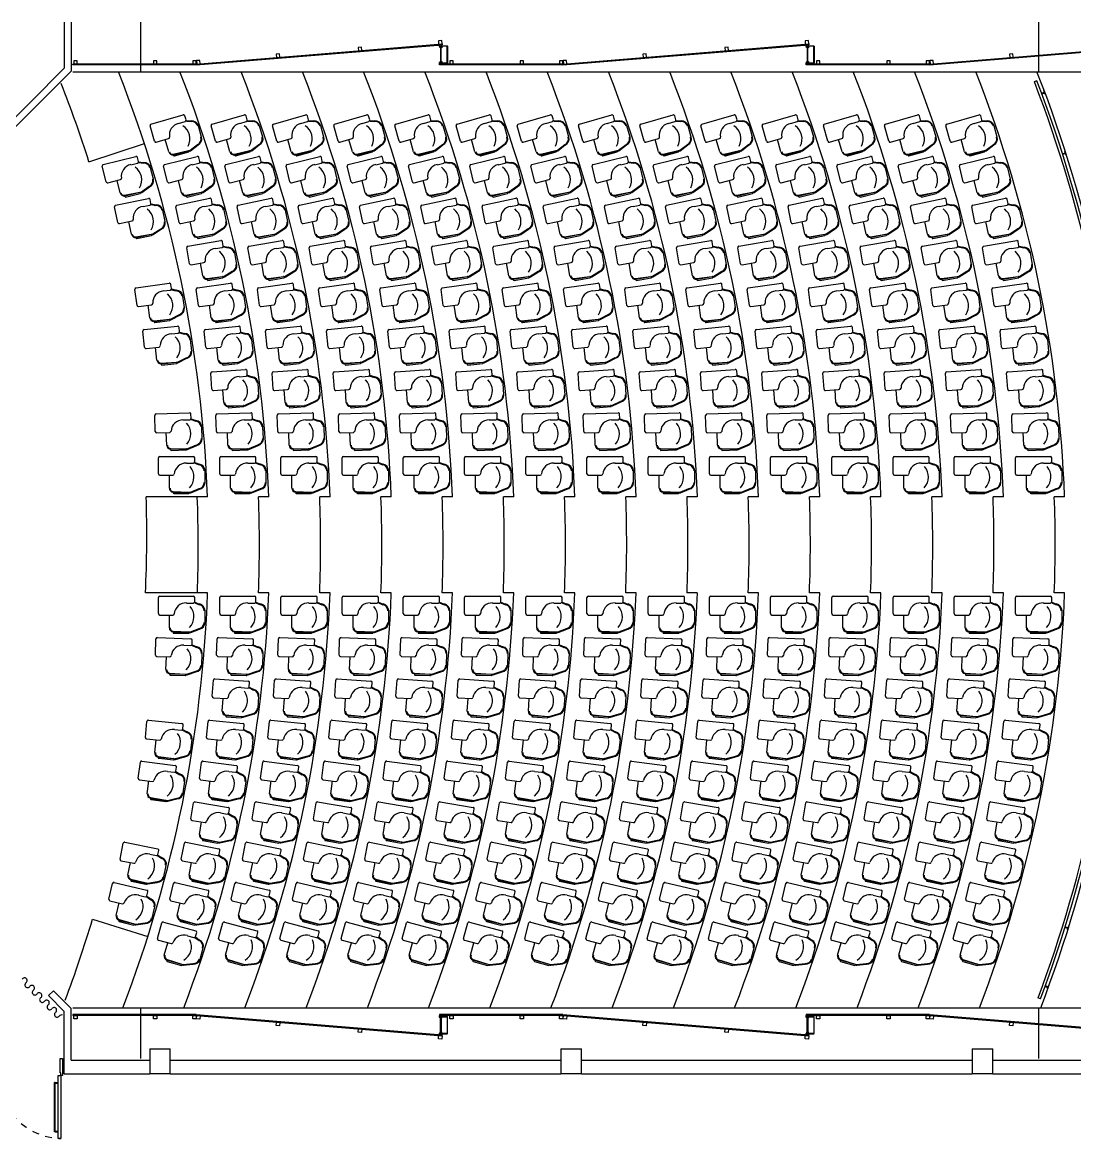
# Model space of a CAD drawing. Extents: x 34 to 586, y 527 to 658.
# Drawn here: x 47.06 to 62.42, y 596.12 to 612.42 of the extents above; entities that cross this region are included whole.
import ezdxf

# ---------------------------------------------------------------- set-up
doc = ezdxf.new("R2010")
doc.units = 0
doc.header["$LTSCALE"] = 0.02
doc.header["$MEASUREMENT"] = 0
doc.linetypes.add('HIDDEN', pattern=[0.375, 0.25, -0.125])
doc.layers.get('0').update_dxf_attribs({"linetype": 'CONTINUOUS'})
for name, color, linetype in [('AR-ALV', 2, 'CONTINUOUS'), ('AR-ALV-BXA', 1, 'CONTINUOUS'), ('AR-ALV-VT1', 1, 'CONTINUOUS'), ('AR-COR', 2, 'CONTINUOUS'), ('AR-COR-VT1', 2, 'CONTINUOUS'), ('AR-EST-CNC', 3, 'CONTINUOUS'), ('AR-EST-MET', 2, 'CONTINUOUS'), ('AR-FOR', 1, 'CONTINUOUS'), ('AR-FOR-EST-VT1', 61, 'CONTINUOUS'), ('AR-MOB', 7, 'CONTINUOUS'), ('AR-PIS-DSN', 1, 'CONTINUOUS'), ('AR-POR', 2, 'CONTINUOUS'), ('BL-POR-01', 2, 'CONTINUOUS'), ('BL-POR-02', 1, 'CONTINUOUS'), ('BL-POR-PRJ', 1, 'HIDDEN'), ('LAYOUT-ANF', 1, 'CONTINUOUS')]:
    doc.layers.add(name, color=color, linetype=linetype)

# ---------------------------------------------------------------- blocks, each defined once
blk = doc.blocks.new('cad-est-02p')
at = {"layer": 'LAYOUT-ANF'}
for p, q in [((0.022, 0.66), (0.022, 0.469)), ((0.042, 0.68), (0.277, 0.68)), ((0.297, 0.66), (0.297, 0.17)), ((-0.165, 0.52), (0.022, 0.52)), ((-0.243, 0.456), (-0.243, 0.238)), ((-0.225, 0.456), (-0.225, 0.238)), ((-0.215, 0.465), (-0.224, 0.237)), ((-0.233, 0.209), (-0.183, 0.081)), ((-0.223, 0.213), (-0.173, 0.084)), ((0.197, 0.27), (0.197, 0.17)), ((-0.085, 0), (0.085, 0)), ((0.199, 0.15), (0.173, 0.084)), ((0.21, 0.15), (0.183, 0.081)), ((0.217, 0.15), (0.277, 0.15))]:
    blk.add_line(p, q, dxfattribs=at)
for centre, radius, start, end in [((0.042, 0.66), 0.02, 90, 180), ((0.277, 0.66), 0.02, 0, 90), ((-0.165, 0.46), 0.06, 90, 174.8585), ((-0.165, 0.46), 0.05, 90, 174.8585), ((-0.234, 0.456), 0.009, 0, 180), ((0.042, 0.469), 0.02, 180, 265.0758), ((0.026, 0.278), 0.172, 357.2015, 85.0758), ((-0.234, 0.238), 0.009, 180, 0), ((-0.135, 0.229), 0.1, 180.0047, 191.1899), ((-0.135, 0.229), 0.09, 174.8585, 191.1899), ((-0.002, 0.389), 0.227, 226.0399, 311.1671), ((0.217, 0.17), 0.02, 180, 270), ((0.277, 0.17), 0.02, 270, 0), ((-0.085, 0.1), 0.1, 191.1899, 270), ((-0.085, 0.1), 0.09, 191.1899, 270), ((0.085, 0.1), 0.09, 270, 348.8101), ((0.085, 0.1), 0.1, 270, 348.8101)]:
    blk.add_arc(centre, radius, start, end, dxfattribs=at)
blk = doc.blocks.new('A$C45BF28B4')
at = {"layer": 'AR-ALV-VT1'}
for p, q in [((2.67, -3.33), (0.87, -3.33)), ((2.67, -3.33), (0.87, -3.33)), ((0.87, -3.33), (0.87, -3.343)), ((2.669, -3.343), (0.87, -3.343)), ((2.669, -3.343), (0.882, -3.343)), ((2.07, -3.343), (2.07, -3.33)), ((2.669, -3.343), (6.257, -3.638)), ((2.67, -3.33), (2.67, -3.343)), ((2.67, -3.33), (6.258, -3.626)), ((8.02, -3.33), (6.22, -3.33)), ((6.22, -3.33), (6.22, -3.343)), ((8.019, -3.343), (6.22, -3.343)), ((7.42, -3.343), (7.42, -3.33)), ((8.019, -3.343), (11.607, -3.638)), ((8.02, -3.33), (11.608, -3.626)), ((8.02, -3.33), (8.02, -3.343)), ((13.37, -3.33), (11.57, -3.33)), ((11.57, -3.33), (11.57, -3.343)), ((13.369, -3.343), (11.57, -3.343)), ((12.77, -3.343), (12.77, -3.33)), ((13.369, -3.343), (16.693, -3.617)), ((13.37, -3.33), (13.37, -3.343)), ((13.37, -3.33), (16.696, -3.604)), ((3.865, -3.441), (3.866, -3.429)), ((3.865, -3.441), (3.866, -3.429)), ((5.061, -3.54), (5.062, -3.527)), ((9.215, -3.441), (9.216, -3.429)), ((9.215, -3.441), (9.216, -3.429)), ((10.411, -3.54), (10.412, -3.527)), ((14.565, -3.441), (14.566, -3.429)), ((14.565, -3.441), (14.566, -3.429)), ((15.761, -3.54), (15.762, -3.527)), ((6.257, -3.638), (6.258, -3.626)), ((11.607, -3.638), (11.608, -3.626))]:
    blk.add_line(p, q, dxfattribs=at)
at = {"layer": 'AR-EST-MET'}
for points in [[(0.882, -3.343), (0.932, -3.343), (0.932, -3.393), (0.882, -3.393)], [(2.045, -3.343), (2.095, -3.343), (2.095, -3.393), (2.045, -3.393)], [(2.619, -3.343), (2.669, -3.343), (2.669, -3.393), (2.619, -3.393)], [(2.677, -3.344), (2.727, -3.348), (2.723, -3.398), (2.673, -3.393)], [(6.223, -3.368), (6.233, -3.368), (6.233, -3.378), (6.223, -3.378)], [(6.235, -3.368), (6.243, -3.368), (6.243, -3.598), (6.235, -3.598)], [(6.37, -3.343), (6.42, -3.343), (6.42, -3.393), (6.37, -3.393)], [(7.395, -3.343), (7.445, -3.343), (7.445, -3.393), (7.395, -3.393)], [(7.969, -3.343), (8.019, -3.343), (8.019, -3.393), (7.969, -3.393)], [(8.027, -3.344), (8.077, -3.348), (8.073, -3.398), (8.023, -3.393)], [(11.573, -3.368), (11.583, -3.368), (11.583, -3.378), (11.573, -3.378)], [(11.585, -3.368), (11.593, -3.368), (11.593, -3.598), (11.585, -3.598)], [(11.72, -3.343), (11.77, -3.343), (11.77, -3.393), (11.72, -3.393)], [(12.745, -3.343), (12.795, -3.343), (12.795, -3.393), (12.745, -3.393)], [(13.319, -3.343), (13.369, -3.343), (13.369, -3.393), (13.319, -3.393)], [(13.377, -3.344), (13.427, -3.348), (13.423, -3.398), (13.373, -3.393)], [(3.84, -3.439), (3.89, -3.443), (3.886, -3.493), (3.836, -3.489)], [(5.036, -3.538), (5.086, -3.542), (5.082, -3.592), (5.032, -3.588)], [(9.19, -3.439), (9.24, -3.443), (9.236, -3.493), (9.186, -3.489)], [(10.386, -3.538), (10.436, -3.542), (10.432, -3.592), (10.382, -3.588)], [(14.54, -3.439), (14.59, -3.443), (14.586, -3.493), (14.536, -3.489)], [(15.736, -3.538), (15.786, -3.542), (15.782, -3.592), (15.732, -3.588)], [(6.207, -3.634), (6.257, -3.638), (6.253, -3.688), (6.203, -3.684)], [(6.223, -3.598), (6.233, -3.598), (6.233, -3.588), (6.223, -3.588)], [(11.557, -3.634), (11.607, -3.638), (11.603, -3.688), (11.553, -3.684)], [(11.573, -3.598), (11.583, -3.598), (11.583, -3.588), (11.573, -3.588)], [(16.618, -3.61), (16.668, -3.615), (16.664, -3.664), (16.614, -3.66)]]:
    blk.add_lwpolyline(points, close=True, dxfattribs=at)
for points in [[(6.22, -3.365), (6.22, -3.346, -0.414214), (6.223, -3.343), (6.232, -3.343), (6.234, -3.343), (6.234, -3.345), (6.232, -3.345), (6.223, -3.345, 0.414214), (6.222, -3.346), (6.222, -3.365, 0.414214), (6.223, -3.366), (6.243, -3.366, -0.414214), (6.248, -3.371), (6.248, -3.38, 1), (6.248, -3.38), (6.248, -3.346, 0.414214), (6.247, -3.345), (6.236, -3.345), (6.236, -3.343), (6.247, -3.343, -0.414214), (6.25, -3.346), (6.25, -3.38, -1), (6.246, -3.38), (6.246, -3.371, 0.414214), (6.243, -3.368), (6.223, -3.368, -0.414214)], [(11.57, -3.365), (11.57, -3.346, -0.414214), (11.573, -3.343), (11.582, -3.343), (11.584, -3.343), (11.584, -3.345), (11.582, -3.345), (11.573, -3.345, 0.414214), (11.572, -3.346), (11.572, -3.365, 0.414214), (11.573, -3.366), (11.593, -3.366, -0.414214), (11.598, -3.371), (11.598, -3.38, 1), (11.598, -3.38), (11.598, -3.346, 0.414214), (11.597, -3.345), (11.586, -3.345), (11.586, -3.343), (11.597, -3.343, -0.414214), (11.6, -3.346), (11.6, -3.38, -1), (11.596, -3.38), (11.596, -3.371, 0.414214), (11.593, -3.368), (11.573, -3.368, -0.414214)], [(6.22, -3.601), (6.22, -3.62, 0.414214), (6.223, -3.623), (6.232, -3.623), (6.234, -3.623), (6.234, -3.621), (6.232, -3.621), (6.223, -3.621, -0.414214), (6.222, -3.62), (6.222, -3.601, -0.414214), (6.223, -3.6), (6.243, -3.6, 0.414214), (6.248, -3.595), (6.248, -3.586, -1), (6.248, -3.586), (6.248, -3.62, -0.414214), (6.247, -3.621), (6.236, -3.621), (6.236, -3.623), (6.247, -3.623, 0.414214), (6.25, -3.62), (6.25, -3.586, 1), (6.246, -3.586), (6.246, -3.595, -0.414214), (6.243, -3.598), (6.223, -3.598, 0.414214)], [(11.57, -3.601), (11.57, -3.62, 0.414214), (11.573, -3.623), (11.582, -3.623), (11.584, -3.623), (11.584, -3.621), (11.582, -3.621), (11.573, -3.621, -0.414214), (11.572, -3.62), (11.572, -3.601, -0.414214), (11.573, -3.6), (11.593, -3.6, 0.414214), (11.598, -3.595), (11.598, -3.586, -1), (11.598, -3.586), (11.598, -3.62, -0.414214), (11.597, -3.621), (11.586, -3.621), (11.586, -3.623), (11.597, -3.623, 0.414214), (11.6, -3.62), (11.6, -3.586, 1), (11.596, -3.586), (11.596, -3.595, -0.414214), (11.593, -3.598), (11.573, -3.598, 0.414214)]]:
    blk.add_lwpolyline(points, format="xyb", close=True, dxfattribs=at)
at = {"layer": 'AR-FOR-EST-VT1'}
for points in [[(6.335, -3.361, 0.414214), (6.332, -3.358), (6.253, -3.358, 0.414214), (6.25, -3.361), (6.25, -3.383), (6.253, -3.383), (6.253, -3.364, -0.414214), (6.256, -3.361), (6.329, -3.361, -0.414214), (6.332, -3.364), (6.332, -3.602, -0.414214), (6.329, -3.605), (6.256, -3.605, -0.414214), (6.253, -3.602), (6.253, -3.583), (6.25, -3.583), (6.25, -3.605, 0.414214), (6.253, -3.608), (6.332, -3.608, 0.414214), (6.335, -3.605)], [(11.685, -3.361, 0.414214), (11.682, -3.358), (11.603, -3.358, 0.414214), (11.6, -3.361), (11.6, -3.383), (11.603, -3.383), (11.603, -3.364, -0.414214), (11.606, -3.361), (11.679, -3.361, -0.414214), (11.682, -3.364), (11.682, -3.602, -0.414214), (11.679, -3.605), (11.606, -3.605, -0.414214), (11.603, -3.602), (11.603, -3.583), (11.6, -3.583), (11.6, -3.605, 0.414214), (11.603, -3.608), (11.682, -3.608, 0.414214), (11.685, -3.605)]]:
    blk.add_lwpolyline(points, format="xyb", close=True, dxfattribs=at)
blk = doc.blocks.new('A$C4A397A84')
at = {"layer": 'AR-ALV-VT1'}
for p, q in [((1.799, 0.012), (5.387, 0.308)), ((1.8, 0), (5.388, 0.295)), ((4.191, 0.209), (4.192, 0.197)), ((5.387, 0.308), (5.388, 0.295)), ((7.149, 0.012), (10.737, 0.308)), ((7.15, 0), (10.738, 0.295)), ((9.541, 0.209), (9.542, 0.197)), ((10.737, 0.308), (10.738, 0.295)), ((12.499, 0.012), (15.785, 0.283)), ((12.5, 0), (15.788, 0.271)), ((14.891, 0.209), (14.892, 0.197)), ((1.8, 0.012), (0, 0.012)), ((0, 0), (0, 0.012)), ((1.8, 0), (0, 0)), ((1.8, 0), (0, 0)), ((1.8, 0.012), (0.012, 0.012)), ((1.2, 0.012), (1.2, 0)), ((1.8, 0), (1.8, 0.012)), ((2.995, 0.111), (2.996, 0.098)), ((2.995, 0.111), (2.996, 0.098)), ((7.149, 0.012), (5.35, 0.012)), ((5.35, 0), (5.35, 0.012)), ((6.55, 0.012), (6.55, 0)), ((7.15, 0), (7.15, 0.012)), ((8.345, 0.111), (8.346, 0.098)), ((8.345, 0.111), (8.346, 0.098)), ((12.5, 0.012), (10.7, 0.012)), ((10.7, 0), (10.7, 0.012)), ((11.9, 0.012), (11.9, 0)), ((12.5, 0), (12.5, 0.012)), ((13.695, 0.111), (13.696, 0.098)), ((13.695, 0.111), (13.696, 0.098)), ((7.15, 0), (5.35, 0)), ((12.5, 0), (10.7, 0))]:
    blk.add_line(p, q, dxfattribs=at)
at = {"layer": 'AR-EST-MET'}
for points in [[(5.337, 0.304), (5.387, 0.308), (5.383, 0.358), (5.333, 0.354)], [(10.687, 0.304), (10.737, 0.308), (10.733, 0.358), (10.683, 0.354)], [(15.726, 0.278), (15.775, 0.282), (15.771, 0.332), (15.721, 0.328)], [(4.166, 0.207), (4.216, 0.211), (4.212, 0.261), (4.162, 0.257)], [(5.353, 0.267), (5.363, 0.267), (5.363, 0.257), (5.353, 0.257)], [(5.365, 0.037), (5.373, 0.037), (5.373, 0.267), (5.365, 0.267)], [(9.516, 0.207), (9.566, 0.211), (9.562, 0.261), (9.512, 0.257)], [(10.703, 0.267), (10.713, 0.267), (10.713, 0.257), (10.703, 0.257)], [(10.715, 0.037), (10.723, 0.037), (10.723, 0.267), (10.715, 0.267)], [(14.866, 0.207), (14.916, 0.211), (14.912, 0.261), (14.862, 0.257)], [(0.012, 0.012), (0.062, 0.012), (0.062, 0.062), (0.012, 0.062)], [(1.175, 0.012), (1.225, 0.012), (1.225, 0.062), (1.175, 0.062)], [(1.75, 0.012), (1.8, 0.012), (1.8, 0.062), (1.75, 0.062)], [(1.807, 0.013), (1.857, 0.017), (1.853, 0.067), (1.803, 0.063)], [(2.97, 0.109), (3.02, 0.113), (3.016, 0.163), (2.966, 0.159)], [(5.353, 0.037), (5.363, 0.037), (5.363, 0.047), (5.353, 0.047)], [(5.5, 0.012), (5.55, 0.012), (5.55, 0.062), (5.5, 0.062)], [(6.525, 0.012), (6.575, 0.012), (6.575, 0.062), (6.525, 0.062)], [(7.1, 0.012), (7.15, 0.012), (7.15, 0.062), (7.1, 0.062)], [(7.157, 0.013), (7.207, 0.017), (7.203, 0.067), (7.153, 0.063)], [(8.32, 0.109), (8.37, 0.113), (8.366, 0.163), (8.316, 0.159)], [(10.703, 0.037), (10.713, 0.037), (10.713, 0.047), (10.703, 0.047)], [(10.85, 0.012), (10.9, 0.012), (10.9, 0.062), (10.85, 0.062)], [(11.875, 0.012), (11.925, 0.012), (11.925, 0.062), (11.875, 0.062)], [(12.45, 0.012), (12.5, 0.012), (12.5, 0.062), (12.45, 0.062)], [(12.507, 0.013), (12.557, 0.017), (12.553, 0.067), (12.503, 0.063)], [(13.67, 0.109), (13.72, 0.113), (13.716, 0.163), (13.666, 0.159)]]:
    blk.add_lwpolyline(points, close=True, dxfattribs=at)
for points in [[(5.35, 0.27), (5.35, 0.289, -0.414214), (5.353, 0.292), (5.363, 0.292), (5.364, 0.292), (5.364, 0.29), (5.363, 0.29), (5.353, 0.29, 0.414214), (5.352, 0.289), (5.352, 0.27, 0.414214), (5.353, 0.269), (5.373, 0.269, -0.414214), (5.378, 0.264), (5.378, 0.255, 1), (5.378, 0.255), (5.378, 0.289, 0.414214), (5.377, 0.29), (5.366, 0.29), (5.366, 0.292), (5.377, 0.292, -0.414214), (5.38, 0.289), (5.38, 0.255, -1), (5.376, 0.255), (5.376, 0.264, 0.414214), (5.373, 0.267), (5.353, 0.267, -0.414214)], [(10.7, 0.27), (10.7, 0.289, -0.414214), (10.703, 0.292), (10.713, 0.292), (10.714, 0.292), (10.714, 0.29), (10.713, 0.29), (10.703, 0.29, 0.414214), (10.702, 0.289), (10.702, 0.27, 0.414214), (10.703, 0.269), (10.723, 0.269, -0.414214), (10.728, 0.264), (10.728, 0.255, 1), (10.728, 0.255), (10.728, 0.289, 0.414214), (10.727, 0.29), (10.716, 0.29), (10.716, 0.292), (10.727, 0.292, -0.414214), (10.73, 0.289), (10.73, 0.255, -1), (10.726, 0.255), (10.726, 0.264, 0.414214), (10.723, 0.267), (10.703, 0.267, -0.414214)], [(5.35, 0.034), (5.35, 0.015, 0.414214), (5.353, 0.012), (5.363, 0.012), (5.364, 0.012), (5.364, 0.014), (5.363, 0.014), (5.353, 0.014, -0.414214), (5.352, 0.015), (5.352, 0.034, -0.414214), (5.353, 0.035), (5.373, 0.035, 0.414214), (5.378, 0.04), (5.378, 0.049, -1), (5.378, 0.049), (5.378, 0.015, -0.414214), (5.377, 0.014), (5.366, 0.014), (5.366, 0.012), (5.377, 0.012, 0.414214), (5.38, 0.015), (5.38, 0.049, 1), (5.376, 0.049), (5.376, 0.04, -0.414214), (5.373, 0.037), (5.353, 0.037, 0.414214)], [(10.7, 0.034), (10.7, 0.015, 0.414214), (10.703, 0.012), (10.713, 0.012), (10.714, 0.012), (10.714, 0.014), (10.713, 0.014), (10.703, 0.014, -0.414214), (10.702, 0.015), (10.702, 0.034, -0.414214), (10.703, 0.035), (10.723, 0.035, 0.414214), (10.728, 0.04), (10.728, 0.049, -1), (10.728, 0.049), (10.728, 0.015, -0.414214), (10.727, 0.014), (10.716, 0.014), (10.716, 0.012), (10.727, 0.012, 0.414214), (10.73, 0.015), (10.73, 0.049, 1), (10.726, 0.049), (10.726, 0.04, -0.414214), (10.723, 0.037), (10.703, 0.037, 0.414214)]]:
    blk.add_lwpolyline(points, format="xyb", close=True, dxfattribs=at)
at = {"layer": 'AR-FOR-EST-VT1'}
for points in [[(5.465, 0.03, -0.414214), (5.462, 0.027), (5.383, 0.027, -0.414214), (5.38, 0.03), (5.38, 0.052), (5.383, 0.052), (5.383, 0.033, 0.414214), (5.386, 0.03), (5.459, 0.03, 0.414214), (5.462, 0.033), (5.462, 0.271, 0.414214), (5.459, 0.274), (5.386, 0.274, 0.414214), (5.383, 0.271), (5.383, 0.252), (5.38, 0.252), (5.38, 0.274, -0.414214), (5.383, 0.277), (5.462, 0.277, -0.414214), (5.465, 0.274)], [(10.815, 0.03, -0.414214), (10.812, 0.027), (10.733, 0.027, -0.414214), (10.73, 0.03), (10.73, 0.052), (10.733, 0.052), (10.733, 0.033, 0.414214), (10.736, 0.03), (10.809, 0.03, 0.414214), (10.812, 0.033), (10.812, 0.271, 0.414214), (10.809, 0.274), (10.736, 0.274, 0.414214), (10.733, 0.271), (10.733, 0.252), (10.73, 0.252), (10.73, 0.274, -0.414214), (10.733, 0.277), (10.812, 0.277, -0.414214), (10.815, 0.274)]]:
    blk.add_lwpolyline(points, format="xyb", close=True, dxfattribs=at)
blk = doc.blocks.new('pcf')
at = {"layer": 'BL-POR-01'}
for points in [[(0.025, 0), (0.025, 0.041), (0.035, 0.041), (0.035, 0.25), (0, 0.25), (0, 0)], [(1.875, 0), (1.875, 0.041), (1.865, 0.041), (1.865, 0.25), (1.9, 0.25), (1.9, 0)], [(0.066, -0.92), (0.066, 0), (0.026, 0), (0.026, -0.92)], [(1.834, -0.92), (1.834, 0), (1.874, 0), (1.874, -0.92)]]:
    blk.add_lwpolyline(points, close=True, dxfattribs=at)
at = {"layer": 'BL-POR-02'}
for p, q in [((0.106, -0.1), (0.066, -0.1)), ((0.106, -0.11), (0.066, -0.11)), ((0.106, -0.82), (0.106, -0.1)), ((0.106, -0.1), (0.116, -0.1)), ((0.116, -0.82), (0.116, -0.1)), ((1.784, -0.82), (1.784, -0.1)), ((1.794, -0.1), (1.784, -0.1)), ((1.794, -0.82), (1.794, -0.1)), ((1.794, -0.1), (1.834, -0.1)), ((1.794, -0.11), (1.834, -0.11)), ((0.106, -0.81), (0.066, -0.81)), ((1.794, -0.81), (1.834, -0.81)), ((0.106, -0.82), (0.066, -0.82)), ((0.106, -0.82), (0.116, -0.82)), ((1.794, -0.82), (1.784, -0.82)), ((1.794, -0.82), (1.834, -0.82))]:
    blk.add_line(p, q, dxfattribs=at)
at = {"layer": 'BL-POR-PRJ'}
for centre, start, end in [((-0.007, 0.033), 271.9585, 358.0415), ((1.907, 0.033), 181.9585, 268.0415)]:
    blk.add_arc(centre, 0.953, start, end, dxfattribs=at)
blk = doc.blocks.new('awrfsddf')
at = {"layer": 'AR-ALV'}
for p, q in [((-22.154, 610.598), (-22.154, 609.924)), ((-22.054, 610.598), (-22.054, 609.883)), ((-25.344, 606.734), (-22.154, 609.924)), ((-25.244, 606.693), (-22.054, 609.883)), ((-22.313, 596.461), (-22.383, 596.39)), ((-22.383, 596.39), (-22.154, 596.161)), ((-22.313, 596.461), (-22.054, 596.202)), ((-22.154, 595.248), (-22.154, 596.161)), ((-22.054, 595.448), (-22.054, 596.202)), ((-22.054, 595.448), (-20.907, 595.448)), ((-20.607, 595.448), (-14.907, 595.448)), ((-14.607, 595.448), (-8.907, 595.448)), ((-8.607, 595.448), (-6.283, 595.448)), ((-22.154, 595.248), (-20.907, 595.248)), ((-20.607, 595.248), (-14.907, 595.248)), ((-14.607, 595.248), (-8.907, 595.248)), ((-8.607, 595.248), (-2.907, 595.248))]:
    blk.add_line(p, q, dxfattribs=at)
at = {"layer": 'AR-ALV-BXA'}
for p, q in [((-21.037, 609.986), (-21.037, 610.598)), ((-7.936, 610.117), (-7.936, 610.598)), ((-7.936, 609.873), (-7.936, 610.104)), ((-22.029, 609.873), (-6.141, 609.873)), ((-21.037, 609.873), (-21.037, 609.973)), ((-22.029, 596.213), (-6.102, 596.213)), ((-21.037, 596.112), (-21.037, 596.213)), ((-7.936, 595.981), (-7.936, 596.213)), ((-21.037, 595.473), (-21.037, 596.1)), ((-7.936, 595.473), (-7.936, 595.968))]:
    blk.add_line(p, q, dxfattribs=at)
at = {"layer": 'AR-COR'}
for p, q in [((-7.965, 609.742), (-8, 609.728)), ((-7.911, 596.343), (-7.947, 596.357))]:
    blk.add_line(p, q, dxfattribs=at)
for radius, start, end in [(18.746, 2.8217, 21.1234), (18.784, 2.8217, 21.1234), (18.746, 339.334, 357.1767), (18.784, 339.334, 357.1773)]:
    blk.add_arc((-25.486, 602.973), radius, start, end, dxfattribs=at)
at = {"layer": 'AR-COR-VT1'}
for p, q in [((-7.895, 609.559), (-7.853, 609.575)), ((-7.892, 609.55), (-7.849, 609.566)), ((-7.857, 609.6), (-7.862, 609.598)), ((-7.836, 609.544), (-7.841, 609.542)), ((-7.59, 608.679), (-7.547, 608.692)), ((-7.55, 608.718), (-7.555, 608.716)), ((-7.587, 608.669), (-7.544, 608.683)), ((-7.532, 608.661), (-7.537, 608.659)), ((-7.552, 597.387), (-7.509, 597.373)), ((-7.549, 597.396), (-7.506, 597.383)), ((-7.512, 597.348), (-7.517, 597.349)), ((-7.494, 597.405), (-7.499, 597.407)), ((-7.843, 596.526), (-7.801, 596.511)), ((-7.84, 596.536), (-7.797, 596.52)), ((-7.805, 596.486), (-7.809, 596.488)), ((-7.784, 596.542), (-7.789, 596.544))]:
    blk.add_line(p, q, dxfattribs=at)
for centre, start, end in [((-25.486, 602.973), 20.4212, 20.6038), ((-25.486, 602.972), 17.5795, 17.7621), ((-25.486, 602.973), 342.6238, 342.8064), ((-25.486, 602.973), 339.8536, 340.0362)]:
    blk.add_arc(centre, 18.829, start, end, dxfattribs=at)
at = {"layer": 'AR-EST-CNC'}
for p, q in [((-20.907, 595.613), (-20.907, 595.248)), ((-20.907, 595.613), (-20.607, 595.613)), ((-20.607, 595.248), (-20.607, 595.613)), ((-14.907, 595.613), (-14.907, 595.248)), ((-14.907, 595.613), (-14.607, 595.613)), ((-14.607, 595.248), (-14.607, 595.613)), ((-8.907, 595.613), (-8.907, 595.248)), ((-8.907, 595.613), (-8.607, 595.613)), ((-8.607, 595.248), (-8.607, 595.613)), ((-20.607, 595.248), (-20.907, 595.248)), ((-14.607, 595.248), (-14.907, 595.248)), ((-8.607, 595.248), (-8.907, 595.248))]:
    blk.add_line(p, q, dxfattribs=at)
at = {"layer": 'AR-FOR'}
for centre, start, end in [((-22.735, 596.61), 305.0346, 144.9654), ((-22.691, 596.546), 124.8855, 325.1145), ((-22.627, 596.502), 305.0346, 144.9654), ((-22.583, 596.438), 124.8855, 325.1145), ((-22.519, 596.394), 305.0346, 144.9654), ((-22.475, 596.33), 124.8855, 325.1145), ((-22.411, 596.286), 305.0346, 144.9654), ((-22.367, 596.223), 124.8855, 325.1145), ((-22.304, 596.178), 305.0346, 144.9654), ((-22.259, 596.115), 124.8855, 325.1145), ((-22.196, 596.07), 64.9832, 144.9654)]:
    blk.add_arc(centre, 0.0387, start, end, dxfattribs=at)
at = {"layer": 'AR-PIS-DSN'}
for p, q in [((-21.794, 608.561), (-20.986, 608.825)), ((-20.214, 603.67), (-20.958, 603.67)), ((-20.063, 603.67), (-20.214, 603.67)), ((-19.17, 603.67), (-19.32, 603.67)), ((-18.277, 603.67), (-18.427, 603.67)), ((-17.384, 603.67), (-17.534, 603.67)), ((-16.49, 603.67), (-16.64, 603.67)), ((-15.597, 603.67), (-15.747, 603.67)), ((-14.704, 603.67), (-14.854, 603.67)), ((-13.811, 603.67), (-13.961, 603.67)), ((-12.918, 603.67), (-13.068, 603.67)), ((-12.024, 603.67), (-12.175, 603.67)), ((-11.131, 603.67), (-11.281, 603.67)), ((-10.238, 603.67), (-10.388, 603.67)), ((-9.345, 603.67), (-9.495, 603.67)), ((-8.452, 603.67), (-8.602, 603.67)), ((-7.559, 603.67), (-7.709, 603.67)), ((-20.213, 602.27), (-20.97, 602.27)), ((-20.063, 602.27), (-20.213, 602.27)), ((-19.17, 602.27), (-19.32, 602.27)), ((-18.277, 602.27), (-18.427, 602.27)), ((-17.384, 602.27), (-17.534, 602.27)), ((-16.491, 602.27), (-16.641, 602.27)), ((-15.597, 602.27), (-15.747, 602.27)), ((-14.704, 602.27), (-14.854, 602.27)), ((-13.811, 602.27), (-13.961, 602.27)), ((-12.918, 602.27), (-13.068, 602.27)), ((-12.025, 602.27), (-12.175, 602.27)), ((-11.131, 602.27), (-11.282, 602.27)), ((-10.238, 602.27), (-10.388, 602.27)), ((-9.345, 602.27), (-9.495, 602.27)), ((-8.452, 602.27), (-8.602, 602.27)), ((-7.559, 602.27), (-7.709, 602.27)), ((-21.742, 597.508), (-20.937, 597.252))]:
    blk.add_line(p, q, dxfattribs=at)
for centre, radius, start, end in [((-38.884, 602.962), 18.834, 2.1543, 21.5257), ((-37.991, 602.972), 18.834, 2.1238, 21.4929), ((-37.098, 602.972), 18.834, 2.1237, 21.4928), ((-36.204, 602.972), 18.834, 2.1236, 21.4927), ((-35.311, 602.972), 18.834, 2.1236, 21.4926), ((-34.418, 602.972), 18.834, 2.1235, 21.4925), ((-33.525, 602.972), 18.834, 2.1235, 21.4924), ((-32.632, 602.972), 18.834, 2.1234, 21.4923), ((-31.738, 602.972), 18.834, 2.1233, 21.4923), ((-30.845, 602.972), 18.834, 2.1233, 21.4922), ((-29.952, 602.972), 18.834, 2.1232, 21.4921), ((-29.059, 602.972), 18.834, 2.1232, 21.492), ((-28.166, 602.972), 18.834, 2.1231, 21.4919), ((-27.273, 602.973), 18.834, 2.123, 21.4918), ((-26.379, 602.973), 18.834, 2.123, 21.4917), ((-25.486, 602.973), 18.834, 2.1229, 21.4916), ((-38.884, 603.123), 17.934, 17.6501, 21.5198), ((-38.884, 603.123), 17.934, 357.274, 1.7481), ((-38.884, 602.962), 18.684, 357.8773, 2.1716), ((-37.991, 602.972), 18.684, 357.8466, 2.1408), ((-37.098, 602.972), 18.684, 357.8465, 2.1408), ((-36.204, 602.972), 18.684, 357.8464, 2.1407), ((-35.311, 602.972), 18.684, 357.8464, 2.1406), ((-34.418, 602.972), 18.684, 357.8463, 2.1406), ((-33.525, 602.972), 18.684, 357.8463, 2.1405), ((-32.632, 602.972), 18.684, 357.8462, 2.1405), ((-31.738, 602.972), 18.684, 357.8461, 2.1404), ((-30.845, 602.972), 18.684, 357.8461, 2.1403), ((-29.952, 602.972), 18.684, 357.846, 2.1403), ((-29.059, 602.972), 18.684, 357.8459, 2.1402), ((-28.166, 602.972), 18.684, 357.8459, 2.1401), ((-27.273, 602.973), 18.684, 357.8458, 2.1401), ((-26.379, 602.973), 18.684, 357.8458, 2.14), ((-38.884, 602.962), 18.834, 338.9996, 357.8942), ((-37.991, 602.972), 18.834, 338.9653, 357.8637), ((-37.098, 602.972), 18.834, 338.9652, 357.8637), ((-36.204, 602.972), 18.834, 338.9651, 357.8636), ((-35.311, 602.972), 18.834, 338.965, 357.8635), ((-34.418, 602.972), 18.834, 338.965, 357.8635), ((-33.525, 602.972), 18.834, 338.9649, 357.8634), ((-32.632, 602.972), 18.834, 338.9648, 357.8634), ((-31.738, 602.972), 18.834, 338.9647, 357.8633), ((-30.845, 602.972), 18.834, 338.9646, 357.8632), ((-29.952, 602.972), 18.834, 338.9645, 357.8632), ((-29.059, 602.972), 18.834, 338.9644, 357.8631), ((-28.166, 602.972), 18.834, 338.9643, 357.8631), ((-27.273, 602.973), 18.834, 338.9642, 357.863), ((-26.379, 602.973), 18.834, 338.9641, 357.8629), ((-25.486, 602.973), 18.834, 338.964, 357.8629), ((-39.784, 602.912), 18.834, 339.5251, 343.3269)]:
    blk.add_arc(centre, radius, start, end, dxfattribs=at)
at = {"layer": 'AR-ALV', "rotation": 359.999999999974}
for name, p in [('A$C4A397A84', (-22.029, 609.973)), ('A$C45BF28B4', (-22.899, 599.443))]:
    blk.add_blockref(name, p, dxfattribs=at)
at = {"layer": 'AR-MOB'}
for p, rotation in [((-20.174, 609.003), 105.6800000000019), ((-19.281, 609.003), 105.6800000000019), ((-18.388, 609.003), 105.6800000000019), ((-17.494, 609.003), 105.6800000000019), ((-16.601, 609.003), 105.6800000000019), ((-15.708, 609.003), 105.6800000000019), ((-14.815, 609.003), 105.6800000000019), ((-13.922, 609.003), 105.6800000000019), ((-13.028, 609.003), 105.6800000000019), ((-12.135, 609.003), 105.6800000000019), ((-11.242, 609.003), 105.6800000000019), ((-10.349, 609.003), 105.6800000000019), ((-9.456, 609.003), 105.6800000000019), ((-8.563, 609.003), 105.6800000000019), ((-20.874, 608.39), 103.7200000000023), ((-19.978, 608.39), 103.7200000000023), ((-19.085, 608.39), 103.7200000000023), ((-18.192, 608.39), 103.7200000000023), ((-17.299, 608.39), 103.7200000000023), ((-16.405, 608.39), 103.7200000000023), ((-15.512, 608.39), 103.7200000000023), ((-14.619, 608.39), 103.7200000000023), ((-13.726, 608.39), 103.7200000000023), ((-12.833, 608.39), 103.7200000000023), ((-11.939, 608.39), 103.7200000000023), ((-11.046, 608.39), 103.7200000000023), ((-10.153, 608.39), 103.7200000000023), ((-9.26, 608.39), 103.7200000000023), ((-8.367, 608.39), 103.7200000000023), ((-20.699, 607.77), 101.7600000000015), ((-19.803, 607.771), 101.7600000000015), ((-18.91, 607.771), 101.7600000000015), ((-18.017, 607.771), 101.7600000000015), ((-17.124, 607.771), 101.7600000000015), ((-16.231, 607.771), 101.7600000000015), ((-15.337, 607.771), 101.7600000000015), ((-14.444, 607.771), 101.7600000000015), ((-13.551, 607.771), 101.7600000000015), ((-12.658, 607.771), 101.7600000000015), ((-11.765, 607.771), 101.7600000000015), ((-10.872, 607.771), 101.7600000000015), ((-9.978, 607.771), 101.7600000000015), ((-9.085, 607.771), 101.7600000000015), ((-8.192, 607.771), 101.7600000000015), ((-19.65, 607.146), 99.80000000000221), ((-18.757, 607.146), 99.80000000000221), ((-17.864, 607.146), 99.80000000000221), ((-16.97, 607.146), 99.80000000000221), ((-16.077, 607.146), 99.80000000000221), ((-15.184, 607.146), 99.80000000000221), ((-14.291, 607.146), 99.80000000000221), ((-13.398, 607.146), 99.80000000000221), ((-12.504, 607.146), 99.80000000000221), ((-11.611, 607.146), 99.80000000000221), ((-10.718, 607.146), 99.80000000000221), ((-9.825, 607.146), 99.80000000000221), ((-8.932, 607.146), 99.80000000000221), ((-8.039, 607.146), 99.80000000000221), ((-20.413, 606.516), 97.84000000000192), ((-19.518, 606.516), 97.84000000000192), ((-18.625, 606.516), 97.84000000000192), ((-17.732, 606.516), 97.84000000000192), ((-16.838, 606.516), 97.84000000000192), ((-15.945, 606.516), 97.84000000000192), ((-15.052, 606.516), 97.84000000000192), ((-14.159, 606.516), 97.84000000000192), ((-13.266, 606.516), 97.84000000000192), ((-12.372, 606.516), 97.84000000000192), ((-11.479, 606.516), 97.84000000000192), ((-10.586, 606.516), 97.84000000000192), ((-9.693, 606.516), 97.84000000000192), ((-8.8, 606.516), 97.84000000000192), ((-7.907, 606.516), 97.84000000000192), ((-20.302, 605.882), 95.88000000000159), ((-19.408, 605.882), 95.88000000000159), ((-18.514, 605.882), 95.88000000000159), ((-17.621, 605.882), 95.88000000000159), ((-16.728, 605.882), 95.88000000000159), ((-15.835, 605.882), 95.88000000000159), ((-14.942, 605.882), 95.88000000000159), ((-14.048, 605.882), 95.88000000000159), ((-13.155, 605.882), 95.88000000000159), ((-12.262, 605.882), 95.88000000000159), ((-11.369, 605.882), 95.88000000000159), ((-10.476, 605.882), 95.88000000000159), ((-9.582, 605.882), 95.88000000000159), ((-8.689, 605.882), 95.88000000000159), ((-7.796, 605.882), 95.88000000000159), ((-19.319, 605.245), 93.92000000000219), ((-18.426, 605.245), 93.92000000000219), ((-17.532, 605.245), 93.92000000000219), ((-16.639, 605.245), 93.92000000000219), ((-15.746, 605.245), 93.92000000000219), ((-14.853, 605.245), 93.92000000000219), ((-13.96, 605.245), 93.92000000000219), ((-13.067, 605.245), 93.92000000000219), ((-12.173, 605.245), 93.92000000000219), ((-11.28, 605.245), 93.92000000000219), ((-10.387, 605.245), 93.92000000000219), ((-9.494, 605.245), 93.92000000000219), ((-8.601, 605.245), 93.92000000000219), ((-7.707, 605.245), 93.92000000000219), ((-20.146, 604.605), 91.96000000000187), ((-19.252, 604.605), 91.96000000000187), ((-18.359, 604.605), 91.96000000000187), ((-17.466, 604.605), 91.96000000000187), ((-16.573, 604.605), 91.96000000000187), ((-15.679, 604.605), 91.96000000000187), ((-14.786, 604.605), 91.96000000000187), ((-13.893, 604.605), 91.96000000000187), ((-13, 604.605), 91.96000000000187), ((-12.107, 604.605), 91.96000000000187), ((-11.213, 604.605), 91.96000000000187), ((-10.32, 604.605), 91.96000000000187), ((-9.427, 604.605), 91.96000000000187), ((-8.534, 604.605), 91.96000000000187), ((-7.641, 604.605), 91.96000000000187), ((-20.101, 603.963), 90), ((-19.207, 603.963), 90), ((-18.314, 603.963), 90), ((-17.421, 603.963), 90), ((-16.528, 603.963), 90), ((-15.634, 603.963), 90), ((-14.741, 603.963), 90), ((-13.848, 603.963), 90), ((-12.955, 603.963), 90), ((-12.062, 603.963), 90), ((-11.169, 603.963), 90), ((-10.275, 603.963), 90), ((-9.382, 603.963), 90), ((-8.489, 603.963), 90), ((-7.596, 603.963), 90), ((-20.101, 601.923), 90), ((-19.207, 601.923), 90), ((-18.314, 601.923), 90), ((-17.421, 601.923), 90), ((-16.528, 601.923), 90), ((-15.634, 601.923), 90), ((-14.741, 601.923), 90), ((-13.848, 601.923), 90), ((-12.955, 601.923), 90), ((-12.062, 601.923), 90), ((-11.169, 601.923), 90), ((-10.275, 601.923), 90), ((-9.382, 601.923), 90), ((-8.489, 601.923), 90), ((-7.596, 601.923), 90), ((-20.146, 601.297), 88.08750000000188), ((-19.253, 601.297), 88.08750000000188), ((-18.359, 601.297), 88.08750000000188), ((-17.466, 601.297), 88.08750000000188), ((-16.573, 601.297), 88.08750000000188), ((-15.68, 601.297), 88.08750000000188), ((-14.787, 601.297), 88.08750000000188), ((-13.894, 601.297), 88.08750000000188), ((-13, 601.297), 88.08750000000188), ((-12.107, 601.297), 88.08750000000188), ((-11.214, 601.297), 88.08750000000188), ((-10.321, 601.297), 88.08750000000188), ((-9.428, 601.297), 88.08750000000188), ((-8.534, 601.297), 88.08750000000188), ((-7.641, 601.297), 88.08750000000188), ((-19.319, 600.672), 86.17500000000199), ((-18.426, 600.672), 86.17500000000199), ((-17.533, 600.672), 86.17500000000199), ((-16.639, 600.672), 86.17500000000199), ((-15.746, 600.672), 86.17500000000199), ((-14.853, 600.672), 86.17500000000199), ((-13.96, 600.672), 86.17500000000199), ((-13.067, 600.672), 86.17500000000199), ((-12.174, 600.672), 86.17500000000199), ((-11.28, 600.672), 86.17500000000199), ((-10.387, 600.672), 86.17500000000199), ((-9.494, 600.672), 86.17500000000199), ((-8.601, 600.672), 86.17500000000199), ((-7.708, 600.672), 86.17500000000199), ((-20.299, 600.05), 84.26250000000165), ((-19.406, 600.05), 84.26250000000165), ((-17.62, 600.05), 84.26250000000165), ((-16.727, 600.05), 84.26250000000165), ((-15.833, 600.05), 84.26250000000165), ((-14.94, 600.05), 84.26250000000165), ((-14.047, 600.05), 84.26250000000165), ((-13.154, 600.05), 84.26250000000165), ((-12.261, 600.05), 84.26250000000165), ((-11.368, 600.05), 84.26250000000165), ((-10.474, 600.05), 84.26250000000165), ((-9.581, 600.05), 84.26250000000165), ((-8.688, 600.05), 84.26250000000165), ((-7.795, 600.05), 84.26250000000165), ((-20.406, 599.432), 82.35000000000198), ((-19.514, 599.432), 82.35000000000198), ((-18.621, 599.432), 82.35000000000198), ((-17.728, 599.432), 82.35000000000198), ((-16.834, 599.432), 82.35000000000198), ((-15.941, 599.432), 82.35000000000198), ((-15.048, 599.432), 82.35000000000198), ((-14.155, 599.432), 82.35000000000198), ((-13.262, 599.432), 82.35000000000198), ((-12.369, 599.432), 82.35000000000198), ((-11.475, 599.432), 82.35000000000198), ((-10.582, 599.432), 82.35000000000198), ((-9.689, 599.432), 82.35000000000198), ((-8.796, 599.432), 82.35000000000198), ((-7.903, 599.432), 82.35000000000198), ((-19.642, 598.817), 80.43750000000179), ((-18.749, 598.817), 80.43750000000179), ((-17.856, 598.817), 80.43750000000179), ((-16.963, 598.817), 80.43750000000179), ((-16.07, 598.817), 80.43750000000179), ((-15.177, 598.817), 80.43750000000179), ((-14.283, 598.817), 80.43750000000179), ((-13.39, 598.817), 80.43750000000179), ((-12.497, 598.817), 80.43750000000179), ((-11.604, 598.817), 80.43750000000179), ((-10.711, 598.817), 80.43750000000179), ((-9.818, 598.817), 80.43750000000179), ((-8.924, 598.817), 80.43750000000179), ((-8.031, 598.817), 80.43750000000179), ((-20.683, 598.207), 78.5250000000026), ((-19.791, 598.207), 78.5250000000026), ((-18.898, 598.207), 78.5250000000026), ((-18.005, 598.207), 78.5250000000026), ((-17.112, 598.207), 78.5250000000026), ((-16.219, 598.207), 78.5250000000026), ((-15.325, 598.207), 78.5250000000026), ((-14.432, 598.207), 78.5250000000026), ((-13.539, 598.207), 78.5250000000026), ((-12.646, 598.207), 78.5250000000026), ((-11.753, 598.207), 78.5250000000026), ((-10.86, 598.207), 78.5250000000026), ((-9.966, 598.207), 78.5250000000026), ((-9.073, 598.207), 78.5250000000026), ((-8.18, 598.207), 78.5250000000026), ((-20.852, 597.602), 76.61250000000143), ((-19.961, 597.602), 76.61250000000143), ((-19.067, 597.602), 76.61250000000143), ((-18.174, 597.602), 76.61250000000143), ((-17.281, 597.602), 76.61250000000143), ((-16.388, 597.602), 76.61250000000143), ((-15.495, 597.602), 76.61250000000143), ((-14.601, 597.602), 76.61250000000143), ((-13.708, 597.602), 76.61250000000143), ((-12.815, 597.602), 76.61250000000143), ((-11.922, 597.602), 76.61250000000143), ((-11.029, 597.602), 76.61250000000143), ((-10.136, 597.602), 76.61250000000143), ((-9.242, 597.602), 76.61250000000143), ((-8.349, 597.602), 76.61250000000143), ((-20.15, 597.004), 74.70000000000248), ((-19.257, 597.004), 74.70000000000248), ((-18.363, 597.004), 74.70000000000248), ((-17.47, 597.004), 74.70000000000248), ((-16.577, 597.004), 74.70000000000248), ((-15.684, 597.004), 74.70000000000248), ((-14.791, 597.004), 74.70000000000248), ((-13.898, 597.004), 74.70000000000248), ((-13.004, 597.004), 74.70000000000248), ((-12.111, 597.004), 74.70000000000248), ((-11.218, 597.004), 74.70000000000248), ((-10.325, 597.004), 74.70000000000248), ((-9.432, 597.004), 74.70000000000248), ((-8.538, 597.004), 74.70000000000248)]:
    blk.add_blockref('cad-est-02p', p, dxfattribs=dict(at, rotation=rotation))
at = {"layer": 'AR-POR'}
blk.add_blockref('pcf', (-24.079, 595.223), dxfattribs=at)
at = {"layer": 'LAYOUT-ANF', "rotation": 84.26250000000165}
blk.add_blockref('cad-est-02p', (-18.513, 600.05), dxfattribs=at)

msp = doc.modelspace()

# ---------------------------------------------------------------- block references
at = {"color": 0}
msp.add_blockref('awrfsddf', (69.83, 1.821), dxfattribs=at)

doc.saveas('drawing.dxf')
